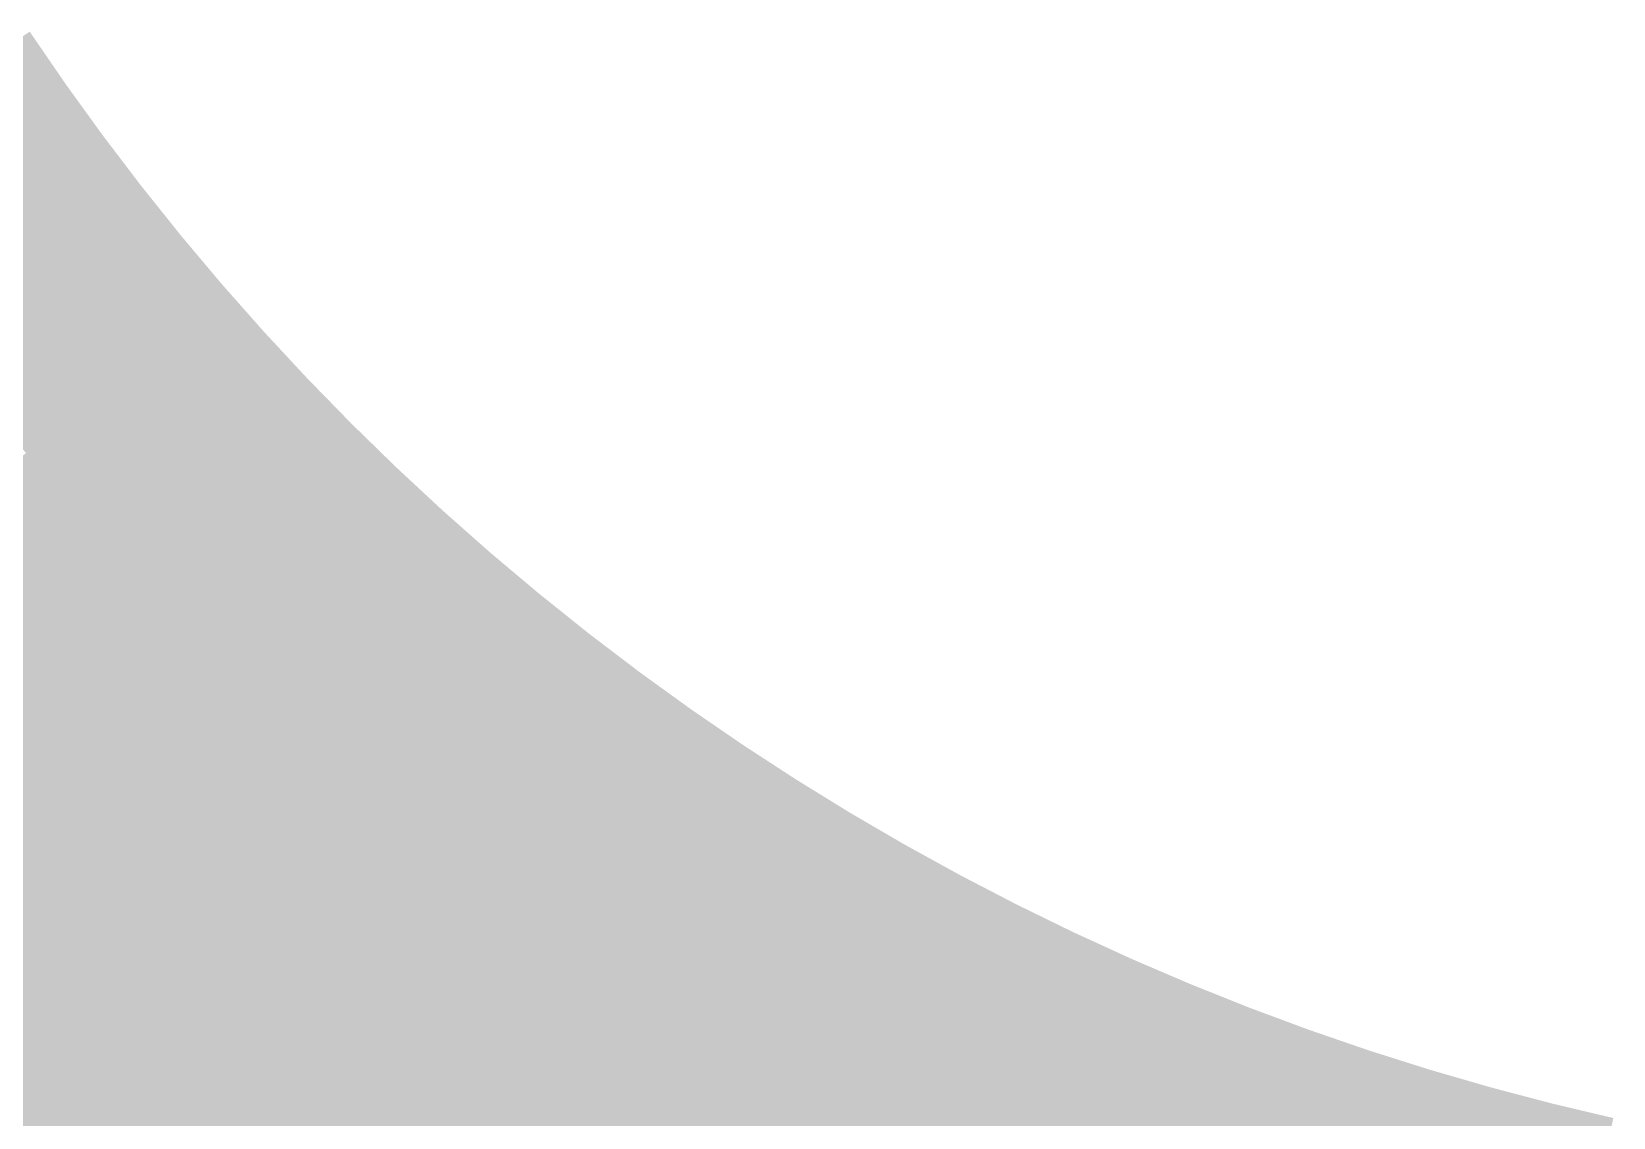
# Model space of a CAD drawing. Header units: inches. Extents: x -266 to 784, y -170 to 213.
# Drawn here: x -24.92 to -6.57, y -29.26 to -16.67 of the extents above; entities that cross this region are included whole.
import ezdxf

# ---------------------------------------------------------------- set-up
doc = ezdxf.new("R2010")
doc.units = ezdxf.units.IN
doc.header["$MEASUREMENT"] = 0

msp = doc.modelspace()

# ---------------------------------------------------------------- linework, layer by layer
at = {"color": 18, "true_color": 0x000000}
for points in [[(-24.527544, -17.274246), (-25.345129, -17.850054), (-24.944088, -16.667107), (-25.775558, -17.222677)], [(-24.096226, -17.870979), (-24.899433, -18.466678), (-24.527544, -17.274246), (-25.345129, -17.850054)], [(-23.650393, -18.456948), (-24.438739, -19.072179), (-24.096226, -17.870979), (-24.899433, -18.466678)], [(-23.190314, -19.031799), (-23.963324, -19.666192), (-23.650393, -18.456948), (-24.438739, -19.072179)], [(-22.716265, -19.595185), (-23.473474, -20.248358), (-23.190314, -19.031799), (-23.963324, -19.666192)], [(-22.228534, -20.146769), (-22.969485, -20.818328), (-22.716265, -19.595185), (-23.473474, -20.248358)], [(-21.727412, -20.686216), (-22.45166, -21.375757), (-22.228534, -20.146769), (-22.969485, -20.818328)], [(-21.213203, -21.213203), (-21.92031, -21.92031), (-21.727412, -20.686216), (-22.45166, -21.375757)], [(-20.686216, -21.727412), (-21.375757, -22.45166), (-21.213203, -21.213203), (-21.92031, -21.92031)], [(-20.146769, -22.228534), (-20.818328, -22.969485), (-20.686216, -21.727412), (-21.375757, -22.45166)], [(-19.595185, -22.716265), (-20.248358, -23.473474), (-20.146769, -22.228534), (-20.818328, -22.969485)], [(-19.031799, -23.190314), (-19.666192, -23.963324), (-19.595185, -22.716265), (-20.248358, -23.473474)], [(-18.456948, -23.650393), (-19.072179, -24.438739), (-19.031799, -23.190314), (-19.666192, -23.963324)], [(-17.870979, -24.096226), (-18.466678, -24.899433), (-18.456948, -23.650393), (-19.072179, -24.438739)], [(-17.274246, -24.527544), (-17.850054, -25.345129), (-17.870979, -24.096226), (-18.466678, -24.899433)], [(-16.667107, -24.944088), (-17.222677, -25.775558), (-17.274246, -24.527544), (-17.850054, -25.345129)], [(-16.049929, -25.345607), (-16.584926, -26.190461), (-16.667107, -24.944088), (-17.222677, -25.775558)], [(-15.423082, -25.731858), (-15.937185, -26.589587), (-16.049929, -25.345607), (-16.584926, -26.190461)], [(-14.786946, -26.10261), (-15.279844, -26.972697), (-15.423082, -25.731858), (-15.937185, -26.589587)], [(-14.141902, -26.457638), (-14.613299, -27.339559), (-14.786946, -26.10261), (-15.279844, -26.972697)], [(-13.48834, -26.796729), (-13.937951, -27.689953), (-14.141902, -26.457638), (-14.613299, -27.339559)], [(-12.826653, -27.119679), (-13.254208, -28.023668), (-13.48834, -26.796729), (-13.937951, -27.689953)], [(-12.157239, -27.426293), (-12.562481, -28.340502), (-12.826653, -27.119679), (-13.254208, -28.023668)], [(-11.480503, -27.716386), (-11.863186, -28.640266), (-12.157239, -27.426293), (-12.562481, -28.340502)], [(-10.796851, -27.989784), (-11.156746, -28.922777), (-11.480503, -27.716386), (-11.863186, -28.640266)], [(-10.106696, -28.246322), (-10.443585, -29.187866), (-10.796851, -27.989784), (-11.156746, -28.922777)], [(-9.410452, -28.485845), (-9.724134, -29.435374), (-10.106696, -28.246322), (-10.443585, -29.187866)], [(-8.70854, -28.70821), (-8.998825, -29.66515), (-9.410452, -28.485845), (-9.724134, -29.435374)], [(-8.001383, -28.913282), (-8.268095, -29.877058), (-8.70854, -28.70821), (-8.998825, -29.66515)], [(-7.289405, -29.100938), (-7.532386, -30.070969), (-8.001383, -28.913282), (-8.268095, -29.877058)], [(-6.573037, -29.271064), (-6.792138, -30.246766), (-7.289405, -29.100938), (-7.532386, -30.070969)]]:
    msp.add_solid(points, dxfattribs=at)
at = {"color": 178, "true_color": 0x000204}
for points in [[(-24.899433, -18.466678), (-25.702641, -19.062378), (-25.345129, -17.850054), (-26.162714, -18.425862)], [(-24.438739, -19.072179), (-25.227086, -19.687411), (-24.899433, -18.466678), (-25.702641, -19.062378)], [(-23.963324, -19.666192), (-24.736335, -20.300585), (-24.438739, -19.072179), (-25.227086, -19.687411)]]:
    msp.add_solid(points, dxfattribs=at)
at = {"color": 178, "true_color": 0x000309}
for points in [[(-24.736335, -20.300585), (-25.509345, -20.934978), (-25.227086, -19.687411), (-26.015432, -20.302642)], [(-24.230683, -20.901531), (-24.987892, -21.554704), (-24.736335, -20.300585), (-25.509345, -20.934978)], [(-23.710436, -21.489887), (-24.451387, -22.161446), (-24.230683, -20.901531), (-24.987892, -21.554704)]]:
    msp.add_solid(points, dxfattribs=at)
at = {"color": 178, "true_color": 0x000104}
for points in [[(-23.473474, -20.248358), (-24.230683, -20.901531), (-23.963324, -19.666192), (-24.736335, -20.300585)], [(-22.969485, -20.818328), (-23.710436, -21.489887), (-23.473474, -20.248358), (-24.230683, -20.901531)], [(-22.45166, -21.375757), (-23.175907, -22.065297), (-22.969485, -20.818328), (-23.710436, -21.489887)], [(-21.92031, -21.92031), (-22.627417, -22.627417), (-22.45166, -21.375757), (-23.175907, -22.065297)], [(-21.375757, -22.45166), (-22.065297, -23.175907), (-21.92031, -21.92031), (-22.627417, -22.627417)], [(-20.818328, -22.969485), (-21.489887, -23.710436), (-21.375757, -22.45166), (-22.065297, -23.175907)], [(-20.248358, -23.473474), (-20.901531, -24.230683), (-20.818328, -22.969485), (-21.489887, -23.710436)], [(-19.666192, -23.963324), (-20.300585, -24.736335), (-20.248358, -23.473474), (-20.901531, -24.230683)], [(-19.072179, -24.438739), (-19.687411, -25.227086), (-19.666192, -23.963324), (-20.300585, -24.736335)], [(-18.466678, -24.899433), (-19.062378, -25.702641), (-19.072179, -24.438739), (-19.687411, -25.227086)]]:
    msp.add_solid(points, dxfattribs=at)
at = {"color": 178, "true_color": 0x00040d}
for points in [[(-24.451387, -22.161446), (-25.192338, -22.833004), (-24.987892, -21.554704), (-25.745101, -22.207877)], [(-23.900154, -22.754838), (-24.624401, -23.444379), (-24.451387, -22.161446), (-25.192338, -22.833004)]]:
    msp.add_solid(points, dxfattribs=at)
at = {"color": 178, "true_color": 0x000209}
for points in [[(-23.175907, -22.065297), (-23.900154, -22.754838), (-23.710436, -21.489887), (-24.451387, -22.161446)], [(-22.627417, -22.627417), (-23.334524, -23.334524), (-23.175907, -22.065297), (-23.900154, -22.754838)], [(-22.065297, -23.175907), (-22.754838, -23.900154), (-22.627417, -22.627417), (-23.334524, -23.334524)], [(-21.489887, -23.710436), (-22.161446, -24.451387), (-22.065297, -23.175907), (-22.754838, -23.900154)], [(-20.901531, -24.230683), (-21.554704, -24.987892), (-21.489887, -23.710436), (-22.161446, -24.451387)]]:
    msp.add_solid(points, dxfattribs=at)
at = {"color": 178, "true_color": 0x000511}
msp.add_solid([(-24.624401, -23.444379), (-25.348648, -24.133919), (-25.192338, -22.833004), (-25.933289, -23.504563)], dxfattribs=at)
at = {"color": 178, "true_color": 0x00030d}
for points in [[(-23.334524, -23.334524), (-24.041631, -24.041631), (-23.900154, -22.754838), (-24.624401, -23.444379)], [(-22.754838, -23.900154), (-23.444379, -24.624401), (-23.334524, -23.334524), (-24.041631, -24.041631)], [(-22.161446, -24.451387), (-22.833004, -25.192338), (-22.754838, -23.900154), (-23.444379, -24.624401)]]:
    msp.add_solid(points, dxfattribs=at)
at = {"color": 178, "true_color": 0x000411}
for points in [[(-24.041631, -24.041631), (-24.748737, -24.748737), (-24.624401, -23.444379), (-25.348648, -24.133919)], [(-23.444379, -24.624401), (-24.133919, -25.348648), (-24.041631, -24.041631), (-24.748737, -24.748737)], [(-22.833004, -25.192338), (-23.504563, -25.933289), (-23.444379, -24.624401), (-24.133919, -25.348648)]]:
    msp.add_solid(points, dxfattribs=at)
at = {"color": 178, "true_color": 0x000615}
msp.add_solid([(-24.748737, -24.748737), (-25.455844, -25.455844), (-25.348648, -24.133919), (-26.072895, -24.82346)], dxfattribs=at)
at = {"color": 178, "true_color": 0x000109}
for points in [[(-20.300585, -24.736335), (-20.934978, -25.509345), (-20.901531, -24.230683), (-21.554704, -24.987892)], [(-19.687411, -25.227086), (-20.302642, -26.015432), (-20.300585, -24.736335), (-20.934978, -25.509345)], [(-19.062378, -25.702641), (-19.658077, -26.505849), (-19.687411, -25.227086), (-20.302642, -26.015432)], [(-18.425862, -26.162714), (-19.00167, -26.980299), (-19.062378, -25.702641), (-19.658077, -26.505849)], [(-17.778247, -26.607028), (-18.333818, -27.438497), (-18.425862, -26.162714), (-19.00167, -26.980299)]]:
    msp.add_solid(points, dxfattribs=at)
at = {"color": 178, "true_color": 0x00020d}
for points in [[(-21.554704, -24.987892), (-22.207877, -25.745101), (-22.161446, -24.451387), (-22.833004, -25.192338)], [(-20.934978, -25.509345), (-21.569372, -26.282355), (-21.554704, -24.987892), (-22.207877, -25.745101)], [(-20.302642, -26.015432), (-20.917874, -26.803779), (-20.934978, -25.509345), (-21.569372, -26.282355)], [(-19.658077, -26.505849), (-20.253776, -27.309056), (-20.302642, -26.015432), (-20.917874, -26.803779)]]:
    msp.add_solid(points, dxfattribs=at)
at = {"color": 178, "true_color": 0x000515}
for points in [[(-24.133919, -25.348648), (-24.82346, -26.072895), (-24.748737, -24.748737), (-25.455844, -25.455844)], [(-23.504563, -25.933289), (-24.176122, -26.674241), (-24.133919, -25.348648), (-24.82346, -26.072895)]]:
    msp.add_solid(points, dxfattribs=at)
at = {"color": 178, "true_color": 0x000004}
for points in [[(-17.850054, -25.345129), (-18.425862, -26.162714), (-18.466678, -24.899433), (-19.062378, -25.702641)], [(-17.222677, -25.775558), (-17.778247, -26.607028), (-17.850054, -25.345129), (-18.425862, -26.162714)], [(-16.584926, -26.190461), (-17.119924, -27.035314), (-17.222677, -25.775558), (-17.778247, -26.607028)], [(-15.937185, -26.589587), (-16.451288, -27.447316), (-16.584926, -26.190461), (-17.119924, -27.035314)], [(-15.279844, -26.972697), (-15.772742, -27.842784), (-15.937185, -26.589587), (-16.451288, -27.447316)], [(-14.613299, -27.339559), (-15.084696, -28.22148), (-15.279844, -26.972697), (-15.772742, -27.842784)], [(-13.937951, -27.689953), (-14.387563, -28.583178), (-14.613299, -27.339559), (-15.084696, -28.22148)], [(-13.254208, -28.023668), (-13.681763, -28.927657), (-13.937951, -27.689953), (-14.387563, -28.583178)], [(-12.562481, -28.340502), (-12.967722, -29.254712), (-13.254208, -28.023668), (-13.681763, -28.927657)]]:
    msp.add_solid(points, dxfattribs=at)
at = {"color": 178, "true_color": 0x000311}
for points in [[(-22.207877, -25.745101), (-22.86105, -26.50231), (-22.833004, -25.192338), (-23.504563, -25.933289)], [(-21.569372, -26.282355), (-22.203765, -27.055366), (-22.207877, -25.745101), (-22.86105, -26.50231)]]:
    msp.add_solid(points, dxfattribs=at)
at = {"color": 178, "true_color": 0x00061a}
for points in [[(-24.82346, -26.072895), (-25.513, -26.797142), (-25.455844, -25.455844), (-26.162951, -26.162951)], [(-24.176122, -26.674241), (-24.847681, -27.415192), (-24.82346, -26.072895), (-25.513, -26.797142)]]:
    msp.add_solid(points, dxfattribs=at)
at = {"color": 178, "true_color": 0x000415}
for points in [[(-22.86105, -26.50231), (-23.514222, -27.259518), (-23.504563, -25.933289), (-24.176122, -26.674241)], [(-22.203765, -27.055366), (-22.838158, -27.828376), (-22.86105, -26.50231), (-23.514222, -27.259518)]]:
    msp.add_solid(points, dxfattribs=at)
at = {"color": 178, "true_color": 0x000211}
for points in [[(-20.917874, -26.803779), (-21.533106, -27.592125), (-21.569372, -26.282355), (-22.203765, -27.055366)], [(-20.253776, -27.309056), (-20.849476, -28.112264), (-20.917874, -26.803779), (-21.533106, -27.592125)], [(-19.577479, -27.797884), (-20.153287, -28.615468), (-20.253776, -27.309056), (-20.849476, -28.112264)]]:
    msp.add_solid(points, dxfattribs=at)
at = {"color": 178, "true_color": 0x00010d}
for points in [[(-19.00167, -26.980299), (-19.577479, -27.797884), (-19.658077, -26.505849), (-20.253776, -27.309056)], [(-18.333818, -27.438497), (-18.889388, -28.269967), (-19.00167, -26.980299), (-19.577479, -27.797884)], [(-17.654921, -27.880168), (-18.189919, -28.725021), (-18.333818, -27.438497), (-18.889388, -28.269967)]]:
    msp.add_solid(points, dxfattribs=at)
at = {"color": 178, "true_color": 0x00051a}
msp.add_solid([(-23.514222, -27.259518), (-24.167395, -28.016727), (-24.176122, -26.674241), (-24.847681, -27.415192)], dxfattribs=at)
at = {"color": 178, "true_color": 0x000009}
for points in [[(-17.119924, -27.035314), (-17.654921, -27.880168), (-17.778247, -26.607028), (-18.333818, -27.438497)], [(-16.451288, -27.447316), (-16.965391, -28.305044), (-17.119924, -27.035314), (-17.654921, -27.880168)], [(-15.772742, -27.842784), (-16.26564, -28.712871), (-16.451288, -27.447316), (-16.965391, -28.305044)], [(-15.084696, -28.22148), (-15.556092, -29.103402), (-15.772742, -27.842784), (-16.26564, -28.712871)], [(-14.387563, -28.583178), (-14.837174, -29.476402), (-15.084696, -28.22148), (-15.556092, -29.103402)]]:
    msp.add_solid(points, dxfattribs=at)
at = {"color": 178, "true_color": 0x00061e}
for points in [[(-24.847681, -27.415192), (-25.51924, -28.156143), (-25.513, -26.797142), (-26.202541, -27.521389)], [(-24.167395, -28.016727), (-24.820568, -28.773936), (-24.847681, -27.415192), (-25.51924, -28.156143)]]:
    msp.add_solid(points, dxfattribs=at)
at = {"color": 178, "true_color": 0x000315}
for points in [[(-21.533106, -27.592125), (-22.148337, -28.380471), (-22.203765, -27.055366), (-22.838158, -27.828376)], [(-20.849476, -28.112264), (-21.445175, -28.915471), (-21.533106, -27.592125), (-22.148337, -28.380471)]]:
    msp.add_solid(points, dxfattribs=at)
at = {"color": 178, "true_color": 0x00041a}
for points in [[(-22.838158, -27.828376), (-23.472552, -28.601387), (-23.514222, -27.259518), (-24.167395, -28.016727)], [(-22.148337, -28.380471), (-22.763569, -29.168818), (-22.838158, -27.828376), (-23.472552, -28.601387)]]:
    msp.add_solid(points, dxfattribs=at)
at = {"color": 178, "true_color": 0x000111}
for points in [[(-18.889388, -28.269967), (-19.444958, -29.101436), (-19.577479, -27.797884), (-20.153287, -28.615468)], [(-18.189919, -28.725021), (-18.724917, -29.569875), (-18.889388, -28.269967), (-19.444958, -29.101436)]]:
    msp.add_solid(points, dxfattribs=at)
at = {"color": 178, "true_color": 0x00000d}
for points in [[(-16.965391, -28.305044), (-17.479493, -29.162773), (-17.654921, -27.880168), (-18.189919, -28.725021)], [(-16.26564, -28.712871), (-16.758539, -29.582958), (-16.965391, -28.305044), (-17.479493, -29.162773)], [(-15.556092, -29.103402), (-16.027489, -29.985323), (-16.26564, -28.712871), (-16.758539, -29.582958)]]:
    msp.add_solid(points, dxfattribs=at)
at = {"color": 178, "true_color": 0x00051e}
msp.add_solid([(-23.472552, -28.601387), (-24.106945, -29.374397), (-24.167395, -28.016727), (-24.820568, -28.773936)], dxfattribs=at)
at = {"color": 178, "true_color": 0x000722}
msp.add_solid([(-24.820568, -28.773936), (-25.473741, -29.531145), (-25.51924, -28.156143), (-26.190799, -28.897094)], dxfattribs=at)
at = {"color": 178, "true_color": 0x000215}
for points in [[(-20.153287, -28.615468), (-20.729095, -29.433053), (-20.849476, -28.112264), (-21.445175, -28.915471)], [(-19.444958, -29.101436), (-20.000528, -29.932906), (-20.153287, -28.615468), (-20.729095, -29.433053)]]:
    msp.add_solid(points, dxfattribs=at)
at = {"color": 178, "true_color": 0x00031a}
for points in [[(-21.445175, -28.915471), (-22.040874, -29.718679), (-22.148337, -28.380471), (-22.763569, -29.168818)], [(-20.729095, -29.433053), (-21.304903, -30.250638), (-21.445175, -28.915471), (-22.040874, -29.718679)]]:
    msp.add_solid(points, dxfattribs=at)
at = {"color": 178, "true_color": 0x010004}
for points in [[(-11.863186, -28.640266), (-12.24587, -29.564145), (-12.562481, -28.340502), (-12.967722, -29.254712)], [(-11.156746, -28.922777), (-11.516641, -29.85577), (-11.863186, -28.640266), (-12.24587, -29.564145)], [(-10.443585, -29.187866), (-10.780475, -30.12941), (-11.156746, -28.922777), (-11.516641, -29.85577)], [(-9.724134, -29.435374), (-10.037816, -30.384902), (-10.443585, -29.187866), (-10.780475, -30.12941)]]:
    msp.add_solid(points, dxfattribs=at)
at = {"color": 178, "true_color": 0x00041e}
for points in [[(-22.763569, -29.168818), (-23.3788, -29.957164), (-23.472552, -28.601387), (-24.106945, -29.374397)], [(-22.040874, -29.718679), (-22.636574, -30.521886), (-22.763569, -29.168818), (-23.3788, -29.957164)]]:
    msp.add_solid(points, dxfattribs=at)
at = {"color": 178, "true_color": 0x010009}
for points in [[(-13.681763, -28.927657), (-14.109318, -29.831647), (-14.387563, -28.583178), (-14.837174, -29.476402)], [(-12.967722, -29.254712), (-13.372963, -30.168922), (-13.681763, -28.927657), (-14.109318, -29.831647)], [(-12.24587, -29.564145), (-12.628553, -30.488025), (-12.967722, -29.254712), (-13.372963, -30.168922)]]:
    msp.add_solid(points, dxfattribs=at)
at = {"color": 178, "true_color": 0x000622}
msp.add_solid([(-24.106945, -29.374397), (-24.741338, -30.147408), (-24.820568, -28.773936), (-25.473741, -29.531145)], dxfattribs=at)
at = {"color": 178, "true_color": 0x000011}
for points in [[(-17.479493, -29.162773), (-17.993596, -30.020501), (-18.189919, -28.725021), (-18.724917, -29.569875)], [(-16.758539, -29.582958), (-17.251437, -30.453045), (-17.479493, -29.162773), (-17.993596, -30.020501)]]:
    msp.add_solid(points, dxfattribs=at)
at = {"color": 178, "true_color": 0x000115}
msp.add_solid([(-18.724917, -29.569875), (-19.259914, -30.414728), (-19.444958, -29.101436), (-20.000528, -29.932906)], dxfattribs=at)
at = {"color": 178, "true_color": 0x01000d}
msp.add_solid([(-14.837174, -29.476402), (-15.286785, -30.369626), (-15.556092, -29.103402), (-16.027489, -29.985323)], dxfattribs=at)

doc.saveas('drawing.dxf')
